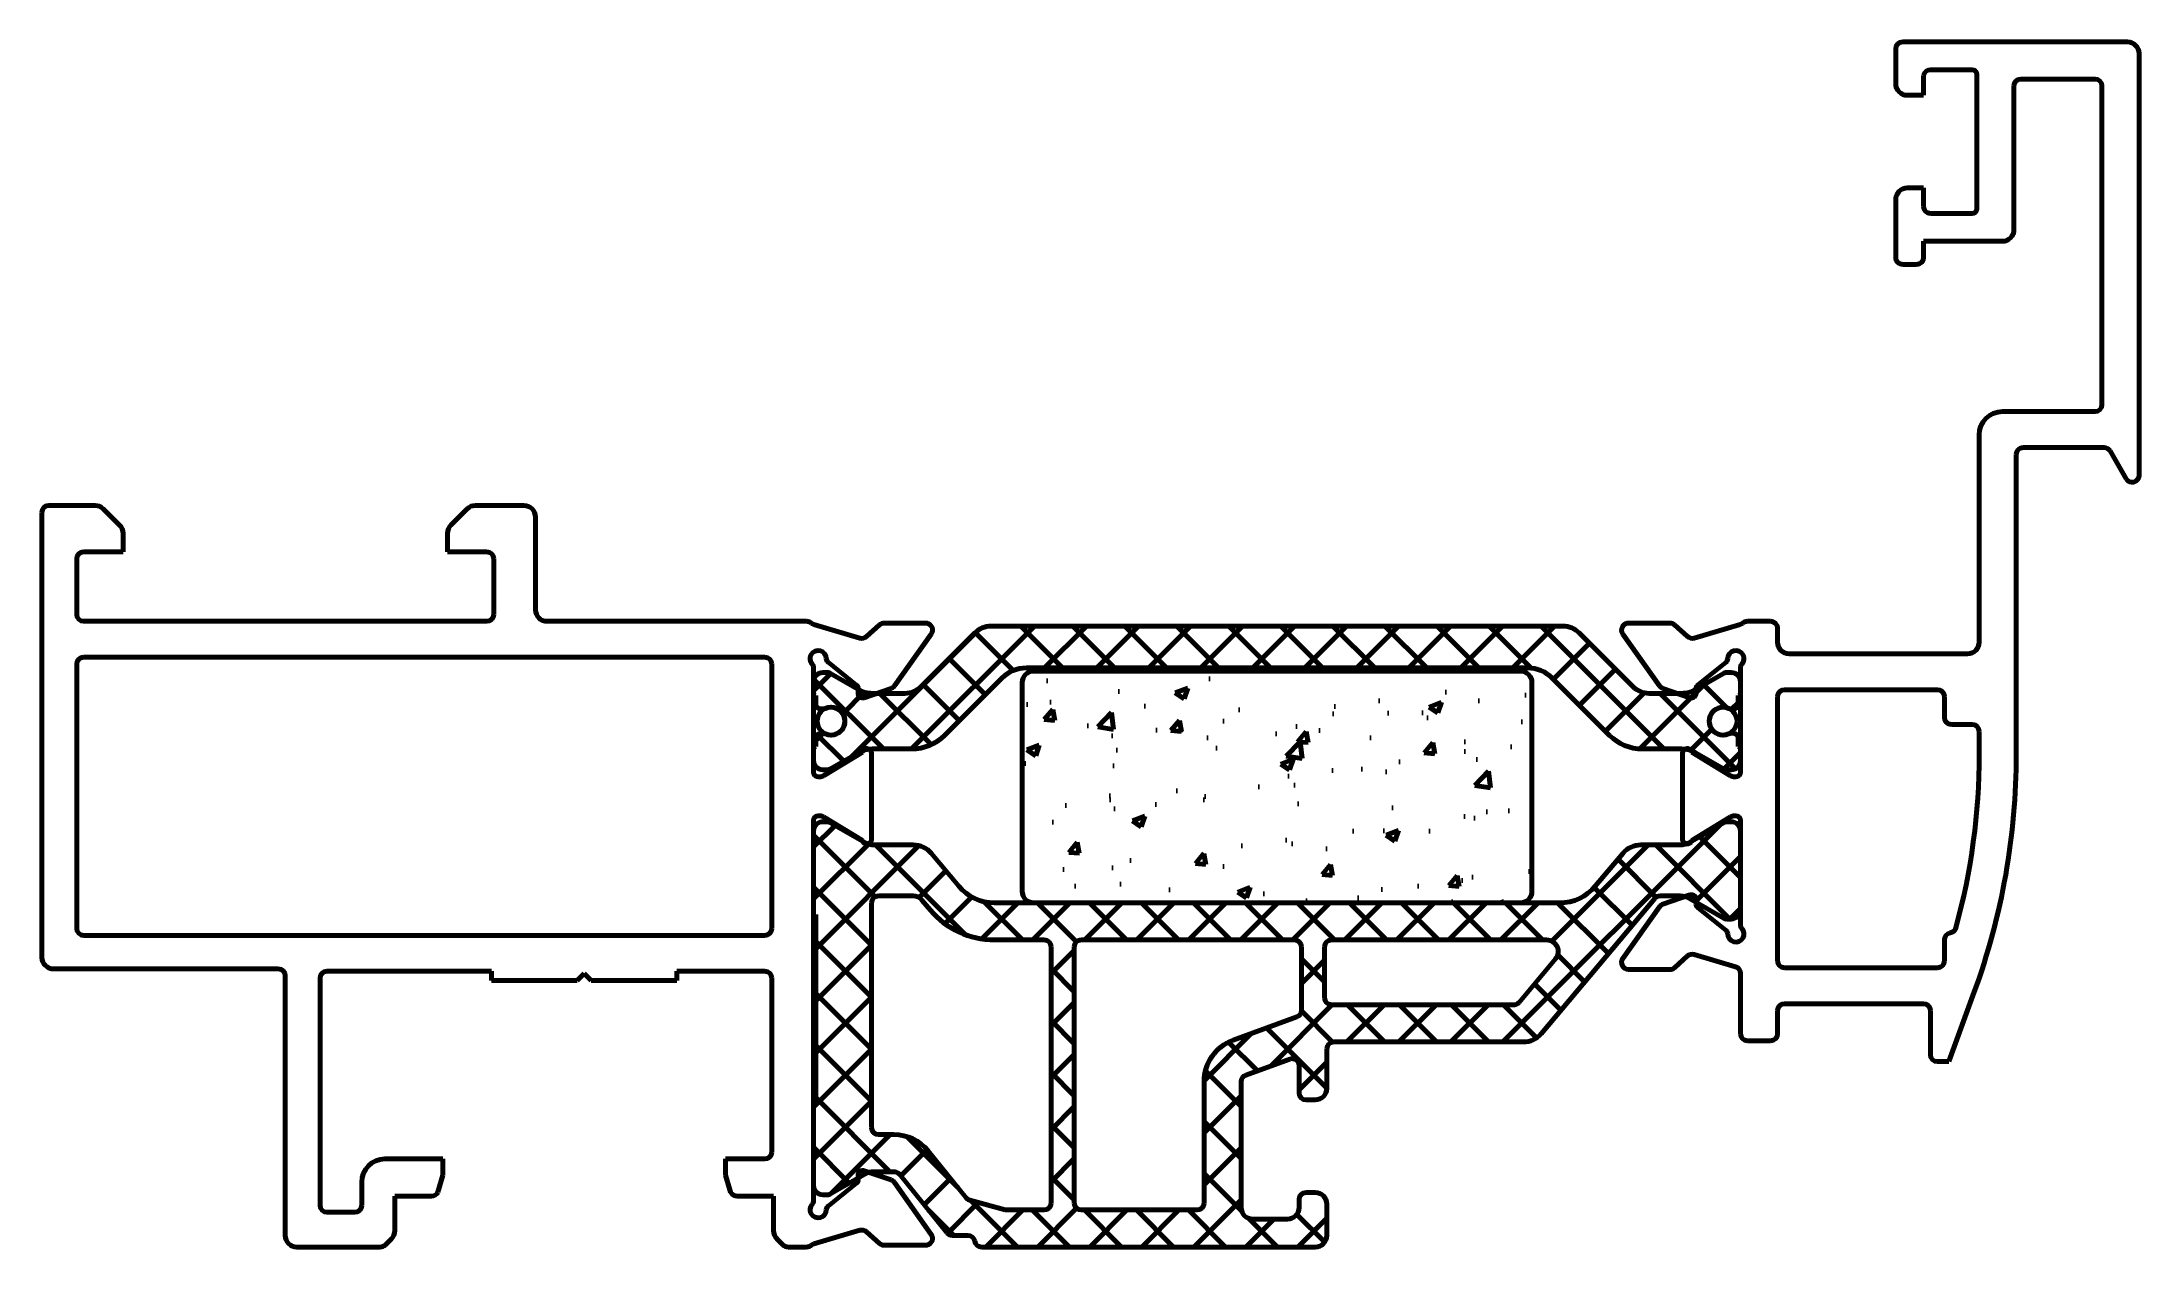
# Model space of a CAD drawing. Header units: millimetres. Extents: x 324.5 to 415, y 24 to 76.
import ezdxf

# ---------------------------------------------------------------- set-up
doc = ezdxf.new("R2010")
doc.units = ezdxf.units.MM

msp = doc.modelspace()

# ---------------------------------------------------------------- hatches: boundary and pattern name
at = {"lineweight": 100}
h = msp.add_hatch(dxfattribs=at)
h.set_pattern_fill('ANSI37', color=8, scale=0.5, style=0)
h.paths.add_polyline_path([(390.877, 50.514, 0.198912), (390.17, 50.807), (377.834, 50.807), (365.498, 50.807, 0.198912), (364.791, 50.514), (362.477, 48.2, -0.198912), (361.77, 47.907), (360.375, 47.907, -0.131652), (359.775, 48.068), (358.541, 48.78, 0.131652), (358.441, 48.807), (358.234, 48.807, 0.414214), (357.834, 48.407), (357.834, 47.907, 0.414214), (357.934, 47.807), (357.934, 47.432, 0.499842), (358.19, 47.24, 0.176375), (358.326, 47.249, -0.551005), (359.184, 46.707, -0.548704), (358.33, 46.163, 0.181898), (358.19, 46.174, 0.499842), (357.934, 45.982), (357.934, 45.607, 0.414214), (357.834, 45.507), (357.834, 45.007, 0.414214), (358.234, 44.607), (358.441, 44.607, 0.131652), (358.541, 44.634), (359.775, 45.346, -0.131652), (360.375, 45.507), (362.067, 45.507, 0.198912), (363.481, 46.093), (365.956, 48.568, -0.198912), (367.017, 49.007), (377.834, 49.007), (388.651, 49.007, -0.198912), (389.712, 48.568), (392.187, 46.093, 0.198912), (393.601, 45.507), (395.293, 45.507, -0.131652), (395.893, 45.346), (397.127, 44.634, 0.131652), (397.227, 44.607), (397.434, 44.607, 0.414214), (397.834, 45.007), (397.834, 45.507, 0.414214), (397.734, 45.607), (397.734, 45.982, 0.499842), (397.478, 46.174, 0.181925), (397.338, 46.163, -1.575631), (397.341, 47.249, 0.176826), (397.478, 47.24, 0.499842), (397.734, 47.432), (397.734, 47.807, 0.414214), (397.834, 47.907), (397.834, 48.407, 0.414214), (397.434, 48.807), (397.227, 48.807, 0.131652), (397.127, 48.78), (395.893, 48.068, -0.131652), (395.293, 47.907), (393.898, 47.907, -0.198912), (393.191, 48.2)])
h = msp.add_hatch(dxfattribs=at)
h.set_pattern_fill('AR-CONC', color=8, scale=0.03, style=0)
edge = h.paths.add_edge_path()
edge.add_line((367.334, 48.868), (388.334, 48.868))
edge.add_arc((388.334, 48.368), 0.5, 0, 90, ccw=False)
edge.add_line((388.834, 48.368), (388.834, 39.368))
edge.add_arc((388.334, 39.368), 0.5, -90, 0, ccw=False)
edge.add_line((388.334, 38.868), (367.334, 38.868))
edge.add_arc((367.334, 39.368), 0.5, 180, 270, ccw=False)
edge.add_line((366.834, 39.368), (366.834, 48.368))
edge.add_arc((367.334, 48.368), 0.5, 90, 180, ccw=False)
h = msp.add_hatch(dxfattribs=at)
h.set_pattern_fill('ANSI37', color=8, scale=0.5, style=0)
edge = h.paths.add_edge_path(flags=16)
edge.add_arc((376.584, 31.155), 1.9, 110, 180)
edge.add_line((374.684, 31.155), (374.684, 25.915))
edge.add_arc((374.384, 25.915), 0.3, 270, 360, ccw=False)
edge.add_line((374.384, 25.615), (369.384, 25.615))
edge.add_arc((369.384, 25.915), 0.3, 180, 270, ccw=False)
edge.add_line((369.084, 25.915), (369.084, 36.968))
edge.add_arc((369.384, 36.968), 0.3, 90, 180, ccw=False)
edge.add_line((369.384, 37.268), (378.584, 37.268))
edge.add_arc((378.584, 36.968), 0.3, 0, 90, ccw=False)
edge.add_line((378.884, 36.968), (378.884, 34.224))
edge.add_arc((378.584, 34.224), 0.3, 290, 360, ccw=False)
edge.add_line((378.687, 33.942), (375.934, 32.94))
edge = h.paths.add_edge_path(flags=16)
edge.add_line((380.184, 37.268), (389.467, 37.268))
edge.add_arc((389.467, 36.768), 0.5, -40, 90, ccw=False)
edge.add_line((389.85, 36.446), (388.277, 34.572))
edge.add_arc((388.047, 34.765), 0.3, 270, 320, ccw=False)
edge.add_line((388.047, 34.465), (380.184, 34.465))
edge.add_arc((380.184, 34.765), 0.3, 180, 270, ccw=False)
edge.add_line((379.884, 34.765), (379.884, 36.968))
edge.add_arc((380.184, 36.968), 0.3, 90, 180, ccw=False)
edge = h.paths.add_edge_path(flags=16)
edge.add_arc((365.633, 40.868), 3.6, 220, 270)
edge.add_line((365.633, 37.268), (367.784, 37.268))
edge.add_arc((367.784, 36.968), 0.3, 0, 90, ccw=False)
edge.add_line((368.084, 36.968), (368.084, 25.915))
edge.add_arc((367.784, 25.915), 0.3, -90, 0, ccw=False)
edge.add_line((367.784, 25.615), (366.184, 25.615))
edge.add_arc((366.184, 25.915), 0.3, 255, 270, ccw=False)
edge.add_line((366.106, 25.625), (364.579, 26.034))
edge.add_arc((364.657, 26.324), 0.3, 219.03224, 255, ccw=False)
edge.add_line((364.424, 26.135), (362.779, 28.164))
edge.add_arc((361.303, 26.967), 1.9, 39.03224, 90)
edge.add_line((361.303, 28.867), (360.634, 28.867))
edge.add_arc((360.634, 29.167), 0.3, 180, 270, ccw=False)
edge.add_line((360.334, 29.167), (360.334, 38.868))
edge.add_arc((360.634, 38.868), 0.3, 90, 180, ccw=False)
edge.add_line((360.634, 39.168), (362.126, 39.168))
edge.add_arc((362.126, 38.668), 0.5, 40, 90, ccw=False)
edge.add_line((362.509, 38.989), (362.875, 38.554))
edge = h.paths.add_edge_path()
edge.add_line((379.484, 26.365), (379.084, 26.365))
edge.add_arc((379.084, 26.065), 0.3, 90, 180)
edge.add_line((378.784, 26.065), (378.784, 25.715))
edge.add_arc((378.284, 25.715), 0.5, -90, 0, ccw=False)
edge.add_line((378.284, 25.215), (376.784, 25.215))
edge.add_arc((376.784, 25.715), 0.5, 180, 270, ccw=False)
edge.add_line((376.284, 25.715), (376.284, 31.155))
edge.add_arc((376.584, 31.155), 0.3, 110, 180, ccw=False)
edge.add_line((376.481, 31.436), (378.381, 32.128))
edge.add_arc((378.484, 31.846), 0.3, 0, 110, ccw=False)
edge.add_line((378.784, 31.846), (378.784, 30.665))
edge.add_arc((379.084, 30.665), 0.3, 180, 270)
edge.add_line((379.084, 30.365), (379.484, 30.365))
edge.add_arc((379.484, 30.865), 0.5, 270, 359.51293)
edge.add_line((379.984, 30.861), (379.984, 32.565))
edge.add_arc((380.284, 32.565), 0.3, 90, 180, ccw=False)
edge.add_line((380.284, 32.865), (388.467, 32.865))
edge.add_arc((388.467, 33.865), 1, 270, 320)
edge.add_line((389.233, 33.222), (394.132, 39.06))
edge.add_arc((394.362, 38.868), 0.3, 90, 140, ccw=False)
edge.add_line((394.362, 39.168), (395.228, 39.168))
edge.add_arc((395.228, 38.368), 0.8, 60.0003, 90, ccw=False)
edge.add_line((395.628, 39.06), (397.128, 38.194))
edge.add_arc((397.228, 38.368), 0.2, 240.0003, 270)
edge.add_line((397.228, 38.168), (397.434, 38.168))
edge.add_arc((397.434, 38.568), 0.4, 270, 360)
edge.add_line((397.834, 38.568), (397.834, 41.968))
edge.add_arc((397.434, 41.968), 0.4, 0, 90)
edge.add_line((397.434, 42.368), (397.228, 42.368))
edge.add_arc((397.228, 42.168), 0.2, 90, 119.9997)
edge.add_line((397.128, 42.341), (395.628, 41.475))
edge.add_arc((395.228, 42.168), 0.8, 270, 299.9997, ccw=False)
edge.add_line((395.228, 41.368), (393.532, 41.368))
edge.add_arc((393.532, 40.368), 1, 90, 140)
edge.add_line((392.766, 41.01), (391.567, 39.582))
edge.add_arc((390.035, 40.868), 2, 270, 320, ccw=False)
edge.add_line((390.035, 38.868), (365.633, 38.868))
edge.add_arc((365.633, 40.868), 2, 220, 270, ccw=False)
edge.add_line((364.1, 39.582), (362.902, 41.01))
edge.add_arc((362.136, 40.368), 1, 40, 90)
edge.add_line((362.136, 41.368), (360.44, 41.368))
edge.add_arc((360.44, 42.168), 0.8, 240.0003, 270, ccw=False)
edge.add_line((360.04, 41.475), (358.54, 42.341))
edge.add_arc((358.44, 42.168), 0.2, 60.0003, 90)
edge.add_line((358.44, 42.368), (358.234, 42.368))
edge.add_arc((358.234, 41.968), 0.4, 90, 180)
edge.add_line((357.834, 41.968), (357.834, 38.368))
edge.add_line((357.834, 38.368), (357.934, 38.368))
edge.add_line((357.934, 38.368), (357.934, 30.267))
edge.add_line((357.934, 30.267), (357.834, 30.267))
edge.add_line((357.834, 30.267), (357.834, 26.667))
edge.add_arc((358.234, 26.667), 0.4, 180, 270)
edge.add_line((358.234, 26.267), (358.44, 26.267))
edge.add_arc((358.44, 26.467), 0.2, 270, 299.9997)
edge.add_line((358.54, 26.294), (360.04, 27.16))
edge.add_arc((360.44, 26.467), 0.8, 90, 119.9997, ccw=False)
edge.add_line((360.44, 27.267), (361.303, 27.267))
edge.add_arc((361.303, 26.967), 0.3, 39.03224, 90, ccw=False)
edge.add_line((361.536, 27.156), (363.587, 24.626))
edge.add_arc((363.82, 24.815), 0.3, 219.03224, 270)
edge.add_line((363.82, 24.515), (364.492, 24.515))
edge.add_arc((364.492, 24.215), 0.3, 9.59407, 90, ccw=False)
edge.add_arc((365.084, 24.315), 0.3, 189.59407, 270)
edge.add_line((365.084, 24.015), (379.484, 24.015))
edge.add_arc((379.484, 24.515), 0.5, 270, 360)
edge.add_line((379.984, 24.515), (379.984, 25.865))
edge.add_arc((379.484, 25.865), 0.5, 0, 90)

# ---------------------------------------------------------------- linework, layer by layer
for p, q in [((404.534, 74.215), (404.534, 75.715)), ((404.834, 76.015), (414.534, 76.015)), ((415.034, 75.515), (415.034, 57.315)), ((405.737, 74.574), (405.731, 73.715)), ((407.834, 74.815), (406.031, 74.815)), ((408.034, 68.815), (408.034, 74.615)), ((413.134, 74.415), (409.934, 74.415)), ((405.731, 73.715), (405.034, 73.715)), ((409.634, 74.115), (409.634, 67.915)), ((413.434, 60.365), (413.434, 74.115)), ((405.034, 69.715), (405.731, 69.715)), ((405.731, 69.715), (405.731, 68.915)), ((404.534, 66.715), (404.534, 69.219)), ((406.031, 68.615), (407.834, 68.615)), ((409.134, 67.415), (405.734, 67.415)), ((405.734, 67.415), (405.734, 66.715)), ((405.434, 66.415), (404.834, 66.415)), ((409.134, 60.065), (413.134, 60.065)), ((408.134, 50.115), (408.134, 59.065)), ((409.734, 58.215), (409.734, 45.283)), ((413.522, 58.515), (410.034, 58.515)), ((414.474, 57.165), (413.781, 58.365)), ((324.534, 36.515), (324.534, 55.715)), ((324.834, 56.015), (326.827, 56.015)), ((327.18, 55.868), (327.888, 55.161)), ((342.18, 55.161), (342.888, 55.868)), ((343.241, 56.015), (345.334, 56.015)), ((345.834, 55.515), (345.834, 51.515)), ((328.034, 54.808), (328.034, 54.015)), ((342.034, 54.015), (342.034, 54.808)), ((326.034, 53.715), (326.034, 51.315)), ((328.034, 54.015), (326.334, 54.015)), ((343.734, 54.015), (342.034, 54.015)), ((344.034, 51.315), (344.034, 53.715)), ((326.334, 51.015), (343.734, 51.015)), ((346.334, 51.015), (357.534, 51.015)), ((357.847, 50.876), (359.832, 50.291)), ((360.117, 50.356), (360.68, 50.863)), ((360.881, 50.94), (362.666, 50.94)), ((393.002, 50.94), (394.787, 50.94)), ((394.988, 50.863), (395.551, 50.356)), ((395.836, 50.291), (397.821, 50.876)), ((398.134, 51.015), (399.134, 51.015)), ((399.434, 50.715), (399.434, 50.115)), ((362.911, 50.466), (361.329, 48.231)), ((394.339, 48.231), (392.757, 50.466)), ((326.034, 37.765), (326.034, 49.165)), ((326.334, 49.465), (355.734, 49.465)), ((356.034, 49.165), (356.034, 37.765)), ((357.834, 49.027), (357.834, 44.504)), ((359.682, 48.263), (358.458, 49.252)), ((397.21, 49.252), (395.986, 48.263)), ((397.834, 44.504), (397.834, 49.027)), ((399.934, 49.615), (407.634, 49.615)), ((359.753, 47.913), (359.756, 48.104)), ((361.181, 48.121), (360.018, 47.72)), ((395.65, 47.72), (394.487, 48.121)), ((395.912, 48.104), (395.915, 47.913)), ((406.334, 48.065), (399.734, 48.065)), ((399.434, 47.765), (399.434, 36.365)), ((406.634, 46.865), (406.634, 47.765)), ((407.834, 46.565), (406.934, 46.565)), ((408.134, 45.283), (408.134, 46.265)), ((358.258, 44.348), (359.94, 45.374)), ((360.334, 45.327), (360.334, 41.603)), ((395.334, 41.603), (395.334, 45.327)), ((395.728, 45.374), (397.41, 44.348)), ((358.034, 44.304), (358.102, 44.304)), ((397.566, 44.304), (397.634, 44.304)), ((358.102, 42.625), (358.034, 42.625)), ((359.94, 41.556), (358.258, 42.581)), ((397.41, 42.581), (395.728, 41.556)), ((397.634, 42.625), (397.566, 42.625)), ((357.834, 42.425), (357.834, 26.003)), ((397.834, 37.903), (397.834, 42.425)), ((394.487, 38.809), (395.65, 39.209)), ((395.915, 39.017), (395.912, 38.826)), ((392.757, 36.463), (394.339, 38.698)), ((395.986, 38.667), (397.21, 37.678)), ((355.734, 37.465), (326.334, 37.465)), ((406.634, 36.365), (406.634, 37.273)), ((395.551, 36.574), (394.988, 36.067)), ((397.619, 36.113), (395.836, 36.638)), ((334.734, 36.015), (325.034, 36.015)), ((335.034, 24.515), (335.034, 35.715)), ((336.534, 35.615), (336.534, 25.815)), ((343.934, 35.915), (336.834, 35.915)), ((343.934, 35.515), (343.934, 35.915)), ((347.634, 35.515), (343.934, 35.515)), ((347.934, 35.815), (347.634, 35.515)), ((348.234, 35.515), (347.934, 35.815)), ((351.934, 35.515), (348.234, 35.515)), ((355.734, 35.915), (351.934, 35.915)), ((351.934, 35.915), (351.934, 35.515)), ((356.034, 28.115), (356.034, 35.615)), ((394.787, 35.99), (393.002, 35.99)), ((397.834, 33.215), (397.834, 35.825)), ((399.734, 36.065), (406.334, 36.065)), ((405.73, 34.515), (399.734, 34.515)), ((407.925, 35.022), (406.83, 32.015)), ((399.434, 34.215), (399.434, 33.215)), ((406.03, 32.315), (406.03, 34.215)), ((399.134, 32.915), (398.134, 32.915)), ((406.83, 32.015), (406.33, 32.015)), ((339.334, 27.815), (341.834, 27.815)), ((341.834, 27.815), (341.834, 27.115)), ((354.034, 27.115), (354.034, 27.815)), ((354.034, 27.815), (355.734, 27.815)), ((360.018, 27.309), (361.181, 26.908)), ((338.334, 25.815), (338.334, 26.815)), ((341.834, 27.115), (341.617, 26.381)), ((354.221, 26.481), (354.034, 27.115)), ((358.458, 25.777), (359.682, 26.766)), ((359.756, 26.925), (359.753, 27.116)), ((361.329, 26.798), (362.911, 24.563)), ((336.834, 25.515), (338.034, 25.515)), ((341.349, 26.215), (339.759, 26.215)), ((339.759, 26.215), (339.759, 24.722)), ((356.109, 26.215), (354.519, 26.215)), ((356.109, 24.722), (356.109, 26.215)), ((359.832, 24.738), (357.847, 24.153)), ((360.68, 24.167), (360.117, 24.673)), ((339.135, 24.015), (335.534, 24.015)), ((339.613, 24.368), (339.347, 24.103)), ((356.521, 24.102), (356.255, 24.368)), ((357.534, 24.015), (356.733, 24.015)), ((362.666, 24.09), (360.881, 24.09))]:
    msp.add_line(p, q, dxfattribs=at)
at = {"color": 8, "lineweight": 100}
for p, q in [((377.834, 50.807), (365.498, 50.807)), ((390.17, 50.807), (377.834, 50.807)), ((364.791, 50.514), (362.477, 48.2)), ((393.191, 48.2), (390.877, 50.514)), ((367.017, 49.007), (377.834, 49.007)), ((377.834, 49.007), (388.651, 49.007)), ((357.834, 47.907), (357.834, 48.407)), ((358.441, 48.807), (358.234, 48.807)), ((359.775, 48.068), (358.541, 48.78)), ((363.481, 46.093), (365.956, 48.568)), ((366.834, 39.368), (366.834, 48.368)), ((367.334, 48.868), (388.334, 48.868)), ((388.834, 48.368), (388.834, 39.368)), ((389.712, 48.568), (392.187, 46.093)), ((397.127, 48.78), (395.893, 48.068)), ((397.434, 48.807), (397.227, 48.807)), ((397.834, 47.907), (397.834, 48.407)), ((357.934, 47.432), (357.934, 47.807)), ((358.246, 47.232), (358.134, 47.232)), ((361.77, 47.907), (360.375, 47.907)), ((395.293, 47.907), (393.898, 47.907)), ((397.422, 47.232), (397.534, 47.232)), ((397.734, 47.432), (397.734, 47.807)), ((358.246, 46.182), (358.134, 46.182)), ((397.534, 46.182), (397.422, 46.182)), ((357.834, 45.507), (357.834, 45.007)), ((357.934, 45.982), (357.934, 45.607)), ((358.541, 44.634), (359.775, 45.346)), ((360.375, 45.507), (362.067, 45.507)), ((393.601, 45.507), (395.293, 45.507)), ((395.893, 45.346), (397.127, 44.634)), ((397.734, 45.607), (397.734, 45.982)), ((397.834, 45.007), (397.834, 45.507)), ((358.234, 44.607), (358.441, 44.607)), ((397.227, 44.607), (397.434, 44.607)), ((357.834, 41.968), (357.834, 38.368)), ((358.44, 42.368), (358.234, 42.368)), ((360.04, 41.475), (358.54, 42.341)), ((397.128, 42.341), (395.628, 41.475)), ((397.434, 42.368), (397.228, 42.368)), ((397.834, 38.568), (397.834, 41.968)), ((362.136, 41.368), (360.44, 41.368)), ((364.1, 39.582), (362.902, 41.01)), ((392.766, 41.01), (391.567, 39.582)), ((395.228, 41.368), (393.532, 41.368)), ((360.634, 39.168), (362.126, 39.168)), ((362.509, 38.989), (362.875, 38.554)), ((389.233, 33.222), (394.132, 39.06)), ((394.362, 39.168), (395.228, 39.168)), ((395.628, 39.06), (397.128, 38.194)), ((357.834, 38.368), (357.934, 38.368)), ((357.934, 38.368), (357.934, 30.267)), ((360.334, 29.167), (360.334, 38.868)), ((390.035, 38.868), (365.633, 38.868)), ((388.334, 38.868), (367.334, 38.868)), ((397.228, 38.168), (397.434, 38.168)), ((365.633, 37.268), (367.784, 37.268)), ((369.384, 37.268), (378.584, 37.268)), ((389.467, 37.268), (380.184, 37.268)), ((368.084, 36.968), (368.084, 25.915)), ((369.084, 25.915), (369.084, 36.968)), ((378.884, 36.968), (378.884, 34.224)), ((379.884, 36.968), (379.884, 34.765)), ((388.277, 34.572), (389.85, 36.446)), ((380.184, 34.465), (388.047, 34.465)), ((378.687, 33.942), (375.934, 32.94)), ((380.284, 32.865), (388.467, 32.865)), ((376.481, 31.436), (378.381, 32.128)), ((378.784, 31.846), (378.784, 30.665)), ((379.984, 30.861), (379.984, 32.565)), ((374.684, 31.155), (374.684, 25.915)), ((376.284, 25.715), (376.284, 31.155)), ((357.934, 30.267), (357.834, 30.267)), ((357.834, 30.267), (357.834, 26.667)), ((379.084, 30.365), (379.484, 30.365)), ((361.303, 28.867), (360.634, 28.867)), ((364.424, 26.135), (362.779, 28.164)), ((358.54, 26.294), (360.04, 27.16)), ((360.44, 27.267), (361.303, 27.267)), ((361.536, 27.156), (363.587, 24.626)), ((358.234, 26.267), (358.44, 26.267)), ((379.484, 26.365), (379.084, 26.365)), ((366.106, 25.625), (364.579, 26.034)), ((367.784, 25.615), (366.184, 25.615)), ((374.384, 25.615), (369.384, 25.615)), ((378.784, 26.065), (378.784, 25.715)), ((379.984, 24.515), (379.984, 25.865)), ((363.82, 24.515), (364.492, 24.515)), ((378.284, 25.215), (376.784, 25.215)), ((365.084, 24.015), (379.484, 24.015))]:
    msp.add_line(p, q, dxfattribs=at)
for centre in [(358.584, 46.707), (397.084, 46.707)]:
    msp.add_circle(centre, 0.6, dxfattribs=at)
at = {"lineweight": 100}
for centre, radius, start, end in [((404.834, 75.715), 0.3, 90, 180), ((414.534, 75.515), 0.5, 0, 90), ((405.034, 74.215), 0.5, 180, 270), ((406.031, 74.515), 0.3, 90, 168.69007), ((407.834, 74.615), 0.2, 0, 90), ((409.934, 74.115), 0.3, 90, 180), ((413.134, 74.115), 0.3, 360, 90), ((405.034, 69.215), 0.5, 90, 179.51293), ((406.031, 68.915), 0.3, 180, 270), ((407.834, 68.815), 0.2, 270, 0), ((409.134, 67.915), 0.5, 270.00012, 0), ((404.834, 66.715), 0.3, 179.99842, 270.00012), ((405.434, 66.715), 0.3, 270.00012, 359.99842), ((409.134, 59.065), 1, 90, 180), ((413.134, 60.365), 0.3, 270, 360), ((410.034, 58.215), 0.3, 90, 180), ((413.522, 58.215), 0.3, 30, 90), ((414.734, 57.315), 0.3, 210, 0), ((324.834, 55.715), 0.3, 90, 180), ((326.827, 55.515), 0.5, 45, 90), ((343.241, 55.515), 0.5, 90, 135), ((345.334, 55.515), 0.5, 0, 90), ((327.534, 54.808), 0.5, 0, 45), ((342.534, 54.808), 0.5, 135, 180), ((326.334, 53.715), 0.3, 90, 180), ((343.734, 53.715), 0.3, 0, 90), ((326.334, 51.315), 0.3, 180, 270), ((343.734, 51.315), 0.3, 270, 360), ((346.334, 51.515), 0.5, 180, 270), ((357.534, 50.715), 0.3, 48.45773, 90.00036), ((357.932, 51.164), 0.3, 228.45809, 253.58063), ((360.881, 50.64), 0.3, 90, 132), ((362.666, 50.64), 0.3, 324.70877, 90), ((393.002, 50.64), 0.3, 90, 215.29123), ((394.787, 50.64), 0.3, 48, 90), ((397.736, 51.164), 0.3, 286.41937, 311.54262), ((398.134, 50.715), 0.3, 90, 131.54262), ((399.134, 50.715), 0.3, 360, 90), ((359.917, 50.579), 0.3, 253.58063, 312), ((395.751, 50.579), 0.3, 228, 286.41937), ((399.934, 50.115), 0.5, 180, 270), ((407.634, 50.115), 0.5, 270, 0), ((326.334, 49.165), 0.3, 90, 180), ((355.734, 49.165), 0.3, 360, 90), ((358.034, 49.404), 0.35, 0.33668, 223.33968), ((357.634, 49.027), 0.2, 0.00058, 43.343), ((358.584, 49.408), 0.2, 180.33501, 231.0594), ((397.084, 49.408), 0.2, 308.9406, 359.66499), ((397.634, 49.404), 0.35, 316.66032, 179.66332), ((398.034, 49.027), 0.2, 136.65789, 180.00031), ((359.557, 48.107), 0.2, 359, 51.05936), ((361.084, 48.405), 0.3, 289, 324.70877), ((394.584, 48.405), 0.3, 215.29123, 251), ((396.112, 48.107), 0.2, 128.94064, 181), ((399.734, 47.765), 0.3, 90, 180), ((406.334, 47.765), 0.3, 360, 90), ((359.953, 47.909), 0.2, 179, 289), ((395.715, 47.909), 0.2, 251, 1), ((406.934, 46.865), 0.3, 180, 270), ((407.834, 46.265), 0.3, 360, 90), ((360.134, 45.327), 0.2, 360, 166.37779), ((395.534, 45.327), 0.2, 13.62221, 180), ((379.734, 45.283), 28.4, 344.69297, 0), ((379.734, 45.283), 30, 340, 0), ((358.034, 44.504), 0.2, 180, 270), ((358.102, 44.604), 0.3, 270, 301.38013), ((397.566, 44.604), 0.3, 238.61987, 270), ((397.634, 44.504), 0.2, 270, 360), ((358.034, 42.425), 0.2, 90, 180), ((358.102, 42.325), 0.3, 58.61987, 90), ((397.566, 42.325), 0.3, 90, 121.38013), ((397.634, 42.425), 0.2, 0, 90), ((360.134, 41.603), 0.2, 193.62221, 0), ((395.534, 41.603), 0.2, 180, 346.37779), ((395.715, 39.02), 0.2, 359, 109), ((394.584, 38.525), 0.3, 109, 144.70877), ((396.112, 38.822), 0.2, 179, 231.05936), ((326.334, 37.765), 0.3, 180, 270), ((355.734, 37.765), 0.3, 270, 0), ((397.084, 37.522), 0.2, 0.33501, 51.0594), ((397.634, 37.525), 0.35, 180.33668, 43.33968), ((398.034, 37.903), 0.2, 179.99969, 223.34211), ((406.934, 37.273), 0.3, 99.28878, 180), ((406.837, 37.865), 0.3, 279.28878, 344.69297), ((325.034, 36.515), 0.5, 180, 270), ((393.002, 36.29), 0.3, 144.70877, 270), ((395.751, 36.351), 0.3, 73.58063, 132), ((399.734, 36.365), 0.3, 180, 270), ((406.334, 36.365), 0.3, 270, 0), ((334.734, 35.715), 0.3, 360, 90), ((336.834, 35.615), 0.3, 90, 180), ((355.734, 35.615), 0.3, 360, 90), ((394.787, 36.29), 0.3, 270, 312), ((397.534, 35.825), 0.3, 360, 73.58063), ((399.734, 34.215), 0.3, 90, 180), ((405.73, 34.215), 0.3, 360, 90), ((398.134, 33.215), 0.3, 180, 270), ((399.134, 33.215), 0.3, 270, 360), ((406.33, 32.315), 0.3, 180, 270), ((355.734, 28.115), 0.3, 270, 360), ((339.334, 26.815), 1, 90, 180), ((359.953, 27.12), 0.2, 71, 181), ((341.349, 26.515), 0.3, 270, 333.43495), ((354.519, 26.515), 0.3, 186.37937, 270), ((359.557, 26.922), 0.2, 308.94064, 1), ((361.084, 26.625), 0.3, 35.29123, 71), ((336.834, 25.815), 0.3, 180, 270), ((338.034, 25.815), 0.3, 270, 360), ((358.034, 25.625), 0.35, 136.66032, 359.66332), ((357.634, 26.003), 0.2, 316.65789, 0.00031), ((358.584, 25.622), 0.2, 128.9406, 179.66499), ((335.534, 24.515), 0.5, 180, 270), ((339.259, 24.722), 0.5, 315, 0), ((356.609, 24.722), 0.5, 180, 225), ((359.917, 24.45), 0.3, 48, 106.41937), ((362.666, 24.39), 0.3, 270, 35.29123), ((339.135, 24.315), 0.3, 270, 315), ((356.733, 24.315), 0.3, 225, 269.99997), ((357.534, 24.315), 0.3, 269.99997, 311.54192), ((357.932, 23.866), 0.3, 106.41937, 131.54192), ((360.881, 24.39), 0.3, 228, 270)]:
    msp.add_arc(centre, radius, start, end, dxfattribs=at)
at = {"color": 8, "lineweight": 100}
for centre, radius, start, end in [((365.498, 49.807), 1, 90, 135), ((390.17, 49.807), 1, 45, 90), ((367.017, 47.507), 1.5, 90, 135), ((388.651, 47.507), 1.5, 45, 90), ((358.234, 48.407), 0.4, 90, 180.00061), ((358.441, 48.607), 0.2, 60, 90), ((360.375, 49.107), 1.2, 240, 270), ((361.77, 48.907), 1, 270, 315), ((367.334, 48.368), 0.5, 90, 180), ((388.334, 48.368), 0.5, 0, 90), ((393.898, 48.907), 1, 225, 270), ((395.293, 49.107), 1.2, 270, 300), ((397.227, 48.607), 0.2, 90, 120), ((397.434, 48.407), 0.4, 359.99939, 90), ((357.934, 47.907), 0.1, 180, 270), ((358.134, 47.432), 0.2, 180, 270), ((358.246, 47.432), 0.2, 270, 295.00783), ((358.584, 46.707), 0.6, 241.04411, 118.95416), ((397.084, 46.707), 0.6, 61.04584, 298.95589), ((397.422, 47.432), 0.2, 244.99217, 270), ((397.534, 47.432), 0.2, 270, 0), ((397.734, 47.907), 0.1, 270, 360), ((358.134, 45.982), 0.2, 90, 180), ((358.246, 45.982), 0.2, 64.99217, 90), ((397.422, 45.982), 0.2, 90, 115.00783), ((397.534, 45.982), 0.2, 360, 90), ((357.934, 45.507), 0.1, 90, 180), ((360.375, 44.307), 1.2, 90, 120), ((362.067, 47.507), 2, 270, 315), ((393.601, 47.507), 2, 225, 270), ((395.293, 44.307), 1.2, 60, 90), ((397.734, 45.507), 0.1, 360, 90), ((358.234, 45.007), 0.4, 180, 270), ((358.441, 44.807), 0.2, 270, 300), ((397.227, 44.807), 0.2, 240, 270), ((397.434, 45.007), 0.4, 270, 360), ((358.234, 41.968), 0.4, 90, 180), ((358.44, 42.168), 0.2, 60.0003, 90), ((397.228, 42.168), 0.2, 90, 119.9997), ((397.434, 41.968), 0.4, 0, 90), ((360.44, 42.168), 0.8, 240.0003, 270), ((362.136, 40.368), 1, 40, 90), ((393.532, 40.368), 1, 90, 140), ((395.228, 42.168), 0.8, 270, 299.9997), ((360.634, 38.868), 0.3, 90, 180), ((362.126, 38.668), 0.5, 40, 90), ((365.633, 40.868), 2, 220, 270), ((367.334, 39.368), 0.5, 180, 270), ((388.334, 39.368), 0.5, 270, 0), ((390.035, 40.868), 2, 270, 320), ((394.362, 38.868), 0.3, 90, 140), ((395.228, 38.368), 0.8, 60.0003, 90), ((365.633, 40.868), 3.6, 220, 270), ((397.228, 38.368), 0.2, 240.0003, 270), ((397.434, 38.568), 0.4, 270, 0), ((367.784, 36.968), 0.3, 0, 90), ((369.384, 36.968), 0.3, 90, 180), ((378.584, 36.968), 0.3, 0, 90), ((380.184, 36.968), 0.3, 90, 180), ((389.467, 36.768), 0.5, 320, 90), ((380.184, 34.765), 0.3, 180, 270), ((388.047, 34.765), 0.3, 270, 320), ((378.584, 34.224), 0.3, 290, 0), ((376.584, 31.155), 1.9, 110, 180), ((380.284, 32.565), 0.3, 90, 180), ((388.467, 33.865), 1, 270, 320), ((378.484, 31.846), 0.3, 360, 110), ((376.584, 31.155), 0.3, 110, 180), ((379.484, 30.865), 0.5, 270, 359.51293), ((379.084, 30.665), 0.3, 180, 270), ((360.634, 29.167), 0.3, 180, 270), ((361.303, 26.967), 1.9, 39.03224, 90), ((360.44, 26.467), 0.8, 90, 119.9997), ((361.303, 26.967), 0.3, 39.03224, 90), ((358.234, 26.667), 0.4, 180, 270), ((358.44, 26.467), 0.2, 270, 299.9997), ((379.084, 26.065), 0.3, 90, 180), ((379.484, 25.865), 0.5, 360, 90), ((364.657, 26.324), 0.3, 219.03224, 255), ((366.184, 25.915), 0.3, 255, 270), ((367.784, 25.915), 0.3, 270, 0), ((369.384, 25.915), 0.3, 180, 270), ((374.384, 25.915), 0.3, 270, 360), ((376.784, 25.715), 0.5, 180, 270), ((378.284, 25.715), 0.5, 270, 0), ((363.82, 24.815), 0.3, 219.03224, 270), ((364.492, 24.215), 0.3, 9.59407, 90), ((379.484, 24.515), 0.5, 270, 0), ((365.084, 24.315), 0.3, 189.59407, 270)]:
    msp.add_arc(centre, radius, start, end, dxfattribs=at)

doc.saveas('drawing.dxf')
